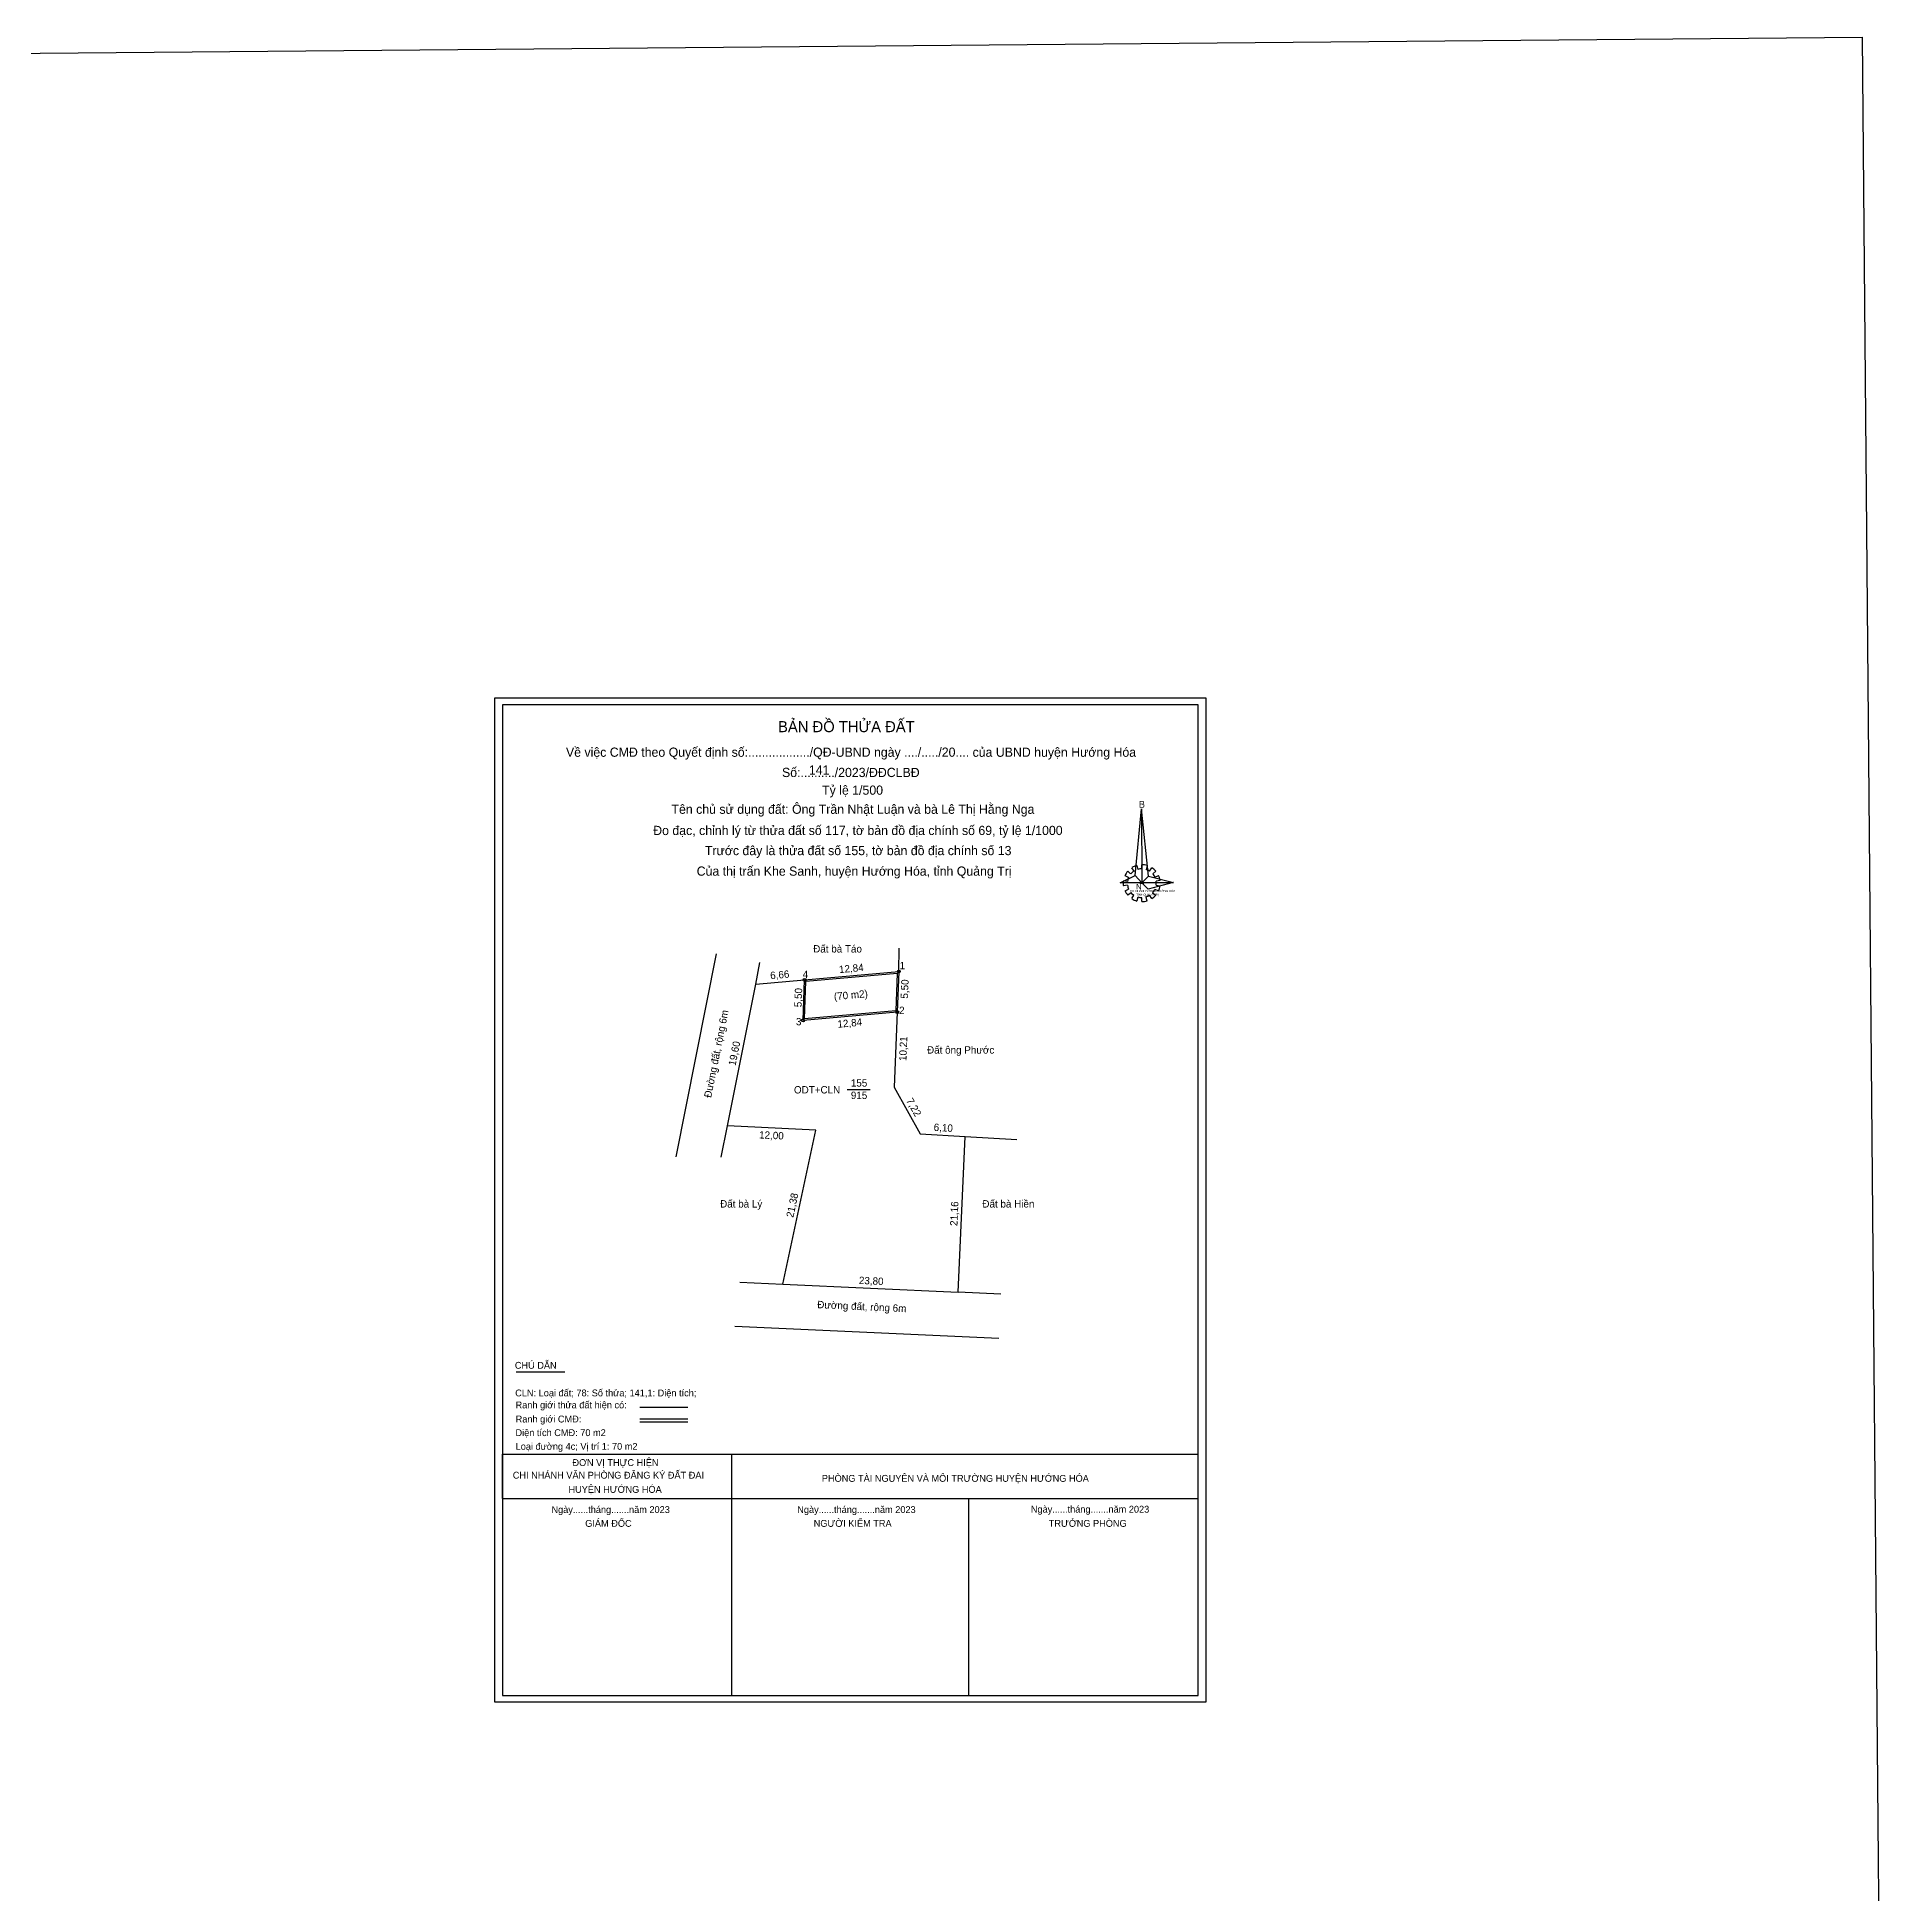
# Model space of a CAD drawing. Extents: x 551555 to 552059, y 1839499 to 1840003.
# Drawn here: x 551807.1 to 552059.2, y 1839751.4 to 1840003.5 of the extents above; entities that cross this region are included whole.
import ezdxf

# ---------------------------------------------------------------- set-up
doc = ezdxf.new("R2010")
doc.units = 0
for name, color, linetype in [('Default', 7, 'Continuous'), ('Level 10', 7, 'Continuous'), ('Level 13', 7, 'Continuous'), ('Level 16', 7, 'Continuous'), ('Level 20', 7, 'Continuous'), ('Level 22', 7, 'Continuous'), ('Level 23', 7, 'Continuous'), ('Level 5', 7, 'Continuous'), ('Level 63', 7, 'Continuous')]:
    doc.layers.add(name, color=color, linetype=linetype)

msp = doc.modelspace()

# ---------------------------------------------------------------- linework, layer by layer
at = {"layer": 'Default'}
for p, q in [((551955.14, 1839890.29), (551955.54, 1839889.93)), ((551956, 1839890.32), (551955.7, 1839890.76)), ((551956.37, 1839891.07), (551956.5, 1839890.54)), ((551957.05, 1839890.63), (551957.07, 1839891.17)), ((551957.77, 1839891.07), (551957.64, 1839890.53)), ((551958.12, 1839890.32), (551958.42, 1839890.76)), ((551958.95, 1839890.29), (551958.55, 1839889.95)), ((551954.57, 1839889.02), (551955.1, 1839888.93)), ((551955.1, 1839888.39), (551954.57, 1839888.3)), ((551955.26, 1839889.47), (551954.78, 1839889.68)), ((551954.78, 1839887.64), (551955.26, 1839887.88)), ((551956.79, 1839888.69), (551957.31, 1839888.69)), ((551959.33, 1839887.63), (551958.83, 1839887.82)), ((551958.84, 1839889.49), (551959.33, 1839889.73)), ((551959.55, 1839889.02), (551959, 1839888.93)), ((551959, 1839888.39), (551959.55, 1839888.3)), ((551959.55, 1839888.51), (551959.55, 1839888.51)), ((551959.55, 1839888.51), (551959.55, 1839888.51)), ((551955.59, 1839887.37), (551955.17, 1839887.03)), ((551955.7, 1839886.58), (551955.98, 1839887.05)), ((551956.53, 1839886.8), (551956.37, 1839886.27)), ((551957.05, 1839886.19), (551957.05, 1839886.71)), ((551957.59, 1839886.8), (551957.75, 1839886.29)), ((551958.42, 1839886.58), (551958.12, 1839887.03)), ((551958.52, 1839887.37), (551958.96, 1839887.05))]:
    msp.add_line(p, q, dxfattribs=at)
for points in [[(551957.02, 1839898.76), (551957.05, 1839888.71), (551956.17, 1839889.71)], [(551957.02, 1839898.76), (551957.05, 1839888.71), (551957.98, 1839889.64)], [(551954.13, 1839888.71), (551956.17, 1839889.71), (551957.05, 1839888.71)], [(551961.34, 1839888.75), (551957.05, 1839888.71), (551957.98, 1839889.64)], [(551961.31, 1839888.76), (551957.9, 1839887.85), (551957.05, 1839888.71)]]:
    msp.add_lwpolyline(points, close=True, dxfattribs=at)
for centre, major_axis, start_param, end_param in [((551957.06, 1839888.68), (2.51, 0), 2.439582, 2.724002), ((551957.06, 1839888.68), (1.96, 0), 2.133735, 2.444963), ((551957.06, 1839888.68), (2.51, 0), 1.84956, 2.139009), ((551957.06, 1839888.68), (1.96, 0), 1.569856, 1.856111), ((551957.06, 1839888.68), (2.51, 0), 1.279242, 1.563322), ((551957.06, 1839888.68), (1.96, 0), 1.002709, 1.275562), ((551957.06, 1839888.68), (2.51, 0), 0.710562, 0.996872), ((551957.04, 1839888.64), (2.1, -1.36), 3.569886, 3.856919), ((551957.06, 1839888.68), (2.51, 0), 3.569886, 3.856919), ((551957.06, 1839888.68), (1.96, 0), 2.723685, 3.015158), ((551957.06, 1839888.68), (1.96, 0), 3.2823, 3.561051), ((551957.06, 1839888.68), (1.96, 0), 5.549695, 5.830716), ((551957.06, 1839888.68), (1.96, 0), 0.426784, 0.706465), ((551957.06, 1839888.68), (1.96, 0), 6.135584, 6.416185), ((551957.06, 1839888.68), (2.51, 0), 0.139051, 0.433933), ((551957.06, 1839888.68), (2.51, 0), 5.849798, 6.138396), ((551957.06, 1839888.68), (1.96, 0), 3.860776, 4.132583), ((551957.05, 1839888.66), (2.51, 0), 4.147091, 4.436593), ((551957.06, 1839888.68), (1.96, 0), 4.438547, 4.71314), ((551957.06, 1839888.68), (2.51, 0), 4.71301, 4.997611), ((551957.06, 1839888.68), (1.96, 0), 4.990871, 5.284602), ((551957.06, 1839888.68), (2.51, 0), 5.285614, 5.570855)]:
    msp.add_ellipse(centre, major_axis=major_axis, ratio=0.995001, start_param=start_param, end_param=end_param, dxfattribs=at)
at = {"layer": 'Level 10'}
for p, q in [((551900.81, 1839855.74), (551904.66, 1839874.96)), ((551904.66, 1839874.96), (551911.29, 1839875.55)), ((551932.14, 1839833.17), (551933.07, 1839854.31)), ((551908.36, 1839834.27), (551932.14, 1839833.17))]:
    msp.add_line(p, q, dxfattribs=at)
for points in [[(551924.08, 1839876.68), (551923.87, 1839871.18), (551911.08, 1839870.05), (551911.29, 1839875.55), (551924.08, 1839876.68)], [(551923.87, 1839871.18), (551923.47, 1839860.98), (551926.98, 1839854.68), (551933.07, 1839854.31)], [(551908.36, 1839834.27), (551912.8, 1839855.18), (551900.81, 1839855.74)]]:
    msp.add_lwpolyline(points, dxfattribs=at)
at = {"layer": 'Level 13'}
msp.add_line((551917.08, 1839860.66), (551920.2, 1839860.66), dxfattribs=at)
at = {"layer": 'Level 16'}
for p, q in [((551924.08, 1839876.68), (551924.11, 1839879.84)), ((551933.07, 1839854.31), (551940.09, 1839853.89)), ((551902.49, 1839834.54), (551908.36, 1839834.27)), ((551937.93, 1839832.9), (551932.14, 1839833.17)), ((551901.82, 1839828.56), (551937.65, 1839826.91))]:
    msp.add_line(p, q, dxfattribs=at)
msp.add_lwpolyline([(551923.87, 1839876.46), (551923.67, 1839871.37), (551911.29, 1839870.27), (551911.48, 1839875.36)], close=True, dxfattribs=at)
at = {"layer": 'Level 20'}
for centre in [(551911.29, 1839875.55), (551924.08, 1839876.68), (551911.08, 1839870.05), (551923.87, 1839871.18)]:
    msp.add_circle(centre, 0.2, dxfattribs=at)
at = {"layer": 'Level 22'}
for p, q in [((551872.16, 1839822.35), (551878.74, 1839822.35)), ((551888.94, 1839817.56), (551895.46, 1839817.56)), ((551888.94, 1839815.97), (551895.46, 1839815.97)), ((551888.94, 1839815.56), (551895.46, 1839815.56)), ((551870.31, 1839811.18), (551964.72, 1839811.18)), ((551870.31, 1839805.16), (551870.31, 1839811.18)), ((551901.42, 1839805.16), (551901.42, 1839811.13)), ((551964.72, 1839805.16), (551964.72, 1839811.18)), ((551870.31, 1839805.16), (551901.42, 1839805.16)), ((551901.42, 1839805.16), (551933.58, 1839805.16)), ((551901.42, 1839778.46), (551901.42, 1839805.16)), ((551933.58, 1839805.16), (551964.72, 1839805.16)), ((551933.58, 1839778.46), (551933.58, 1839805.16)), ((551901.42, 1839778.46), (551933.58, 1839778.46))]:
    msp.add_line(p, q, dxfattribs=at)
for points in [[(551965.76, 1839913.84), (551965.76, 1839777.52), (551869.26, 1839777.52), (551869.26, 1839913.84), (551965.76, 1839913.84)], [(551964.72, 1839778.46), (551964.72, 1839912.9), (551870.31, 1839912.9), (551870.31, 1839778.46)], [(551870.31, 1839794.69), (551870.31, 1839778.46), (551901.42, 1839778.46)], [(551933.58, 1839778.46), (551964.72, 1839778.46), (551964.72, 1839794.69)]]:
    msp.add_lwpolyline(points, dxfattribs=at)
at = {"layer": 'Level 23'}
for p, q in [((551893.86, 1839851.55), (551899.36, 1839879.08)), ((551904.66, 1839874.96), (551905.24, 1839877.9)), ((551899.96, 1839851.49), (551900.81, 1839855.74))]:
    msp.add_line(p, q, dxfattribs=at)
at = {"layer": 'Level 63'}
for points in [[(551555.04, 1839999.12), (552054.88, 1840003.49)], [(552059.25, 1839503.65), (552054.88, 1840003.49)]]:
    msp.add_lwpolyline(points, dxfattribs=at)

# ---------------------------------------------------------------- texts
at = {"layer": 'Default'}
for s, height, p in [('B', 0.932, (551956.65, 1839898.92)), ('CHI NHÁNH VPĐKĐ-HƯỚNG HÓA', 0.279, (551955.43, 1839887.47)), ('N', 0.737, (551956.28, 1839887.84)), ('TỈNH QUẢNG TRỊ', 0.2666, (551956.32, 1839886.97))]:
    msp.add_text(s, height=height, dxfattribs=at).set_placement(p)
at = {"layer": 'Level 10'}
for rotation, p in [(78.6875, (551898.61, 1839859.49)), (357.3549, (551912.99, 1839831.01))]:
    msp.add_text('Đường đất, rộng 6m', height=1, rotation=rotation, dxfattribs=at).set_placement(p)
at = {"layer": 'Level 13'}
for s, p in [('ODT+CLN', (551909.85, 1839860.14)), ('915', (551917.57, 1839859.39)), ('155', (551917.57, 1839861.07))]:
    msp.add_text(s, height=1, dxfattribs=at).set_placement(p)
at = {"layer": 'Level 20'}
for s, p in [('1', (551924.18, 1839876.99)), ('4', (551911.04, 1839875.82)), ('3', (551910.12, 1839869.39)), ('2', (551924.12, 1839870.92))]:
    msp.add_text(s, height=1, dxfattribs=at).set_placement(p)
at = {"layer": 'Level 22'}
for s, height, p in [('BẢN ĐỒ THỬA ĐẤT', 1.5, (551907.69, 1839909.17)), ('Về việc CMĐ theo Quyết định số:................../QĐ-UBND ngày ..../...../20.... của UBND huyện Hướng Hóa', 1.25, (551878.91, 1839905.83)), ('Số:........../2023/ĐĐCLBĐ', 1.25, (551908.23, 1839903.08)), ('141', 1.25, (551911.88, 1839903.42)), ('Tỷ lệ 1/500', 1.25, (551913.67, 1839900.68)), ('Tên chủ sử dụng đất: Ông Trần Nhật Luận và bà Lê Thị Hằng Nga', 1.25, (551893.23, 1839898.09)), ('Đo đạc, chỉnh lý từ thửa đất số 117, tờ bản đồ địa chính số 69, tỷ lệ 1/1000', 1.25, (551890.75, 1839895.21)), ('Trước đây là thửa đất số 155, tờ bản đồ địa chính số 13', 1.25, (551897.77, 1839892.48)), ('Của thị trấn Khe Sanh, huyện Hướng Hóa, tỉnh Quảng Trị', 1.25, (551896.65, 1839889.69)), ('Đất bà Táo', 1, (551912.46, 1839879.27)), ('Đất ông Phước', 1, (551927.91, 1839865.55)), ('Đất bà Lý', 1, (551899.83, 1839844.66)), ('Đất bà Hiền', 1, (551935.42, 1839844.66)), ('CHÚ DẪN', 0.932, (551871.97, 1839822.78)), ('CLN: Loại đất; 78: Số thửa; 141,1: Diện tích;', 0.9316, (551872.02, 1839819.03)), ('Ranh giới thửa đất hiện có:', 0.9316, (551872.07, 1839817.4)), ('Diện tích CMĐ: 70 m2', 0.9316, (551872.06, 1839813.64)), ('Ranh giới CMĐ:', 0.9316, (551872.08, 1839815.49)), ('Loại đường 4c; Vị trí 1: 70 m2', 0.9316, (551872.08, 1839811.78)), ('ĐƠN VỊ THỰC HIỆN', 0.9316, (551879.79, 1839809.58)), ('CHI NHÁNH VĂN PHÒNG ĐĂNG KÝ ĐẤT ĐAI', 0.9316, (551871.69, 1839807.87)), ('HUYỆN HƯỚNG HÓA', 0.9316, (551879.25, 1839805.94)), ('PHÒNG TÀI NGUYÊN VÀ MÔI TRƯỜNG HUYỆN HƯỚNG HÓA', 0.9316, (551913.63, 1839807.44)), ('Ngày......tháng.......năm 2023', 0.9316, (551876.94, 1839803.2)), ('GIÁM ĐỐC', 0.932, (551881.52, 1839801.33)), ('Ngày......tháng.......năm 2023', 0.9316, (551910.3, 1839803.2)), ('NGƯỜI KIỂM TRA', 0.9316, (551912.53, 1839801.33)), ('Ngày......tháng.......năm 2023', 0.9316, (551942, 1839803.25)), ('TRƯỞNG PHÒNG', 0.9316, (551944.43, 1839801.33))]:
    msp.add_text(s, height=height, dxfattribs=at).set_placement(p)
at = {"layer": 'Level 5'}
for s, rotation, p in [('12,84', 5.0708, (551916.01, 1839876.47)), ('6,66', 5.0704, (551906.67, 1839875.64)), ('5,50', 87.7753, (551925.32, 1839873)), ('5,50', 87.7753, (551910.88, 1839871.83)), ('(70 m2)', 5.0708, (551915.32, 1839872.8)), ('12,84', 5.0704, (551915.8, 1839869.05)), ('10,21', 87.7748, (551925.11, 1839864.53)), ('19,60', 78.6876, (551901.92, 1839863.84)), ('7,22', 299.1242, (551925.05, 1839859.17)), ('12,00', 357.3544, (551905.1, 1839854.04)), ('6,10', 356.563, (551928.79, 1839855.07)), ('21,38', 78.0277, (551909.76, 1839843.24)), ('21,16', 87.4722, (551932.03, 1839842.13)), ('23,80', 357.3548, (551918.64, 1839834.29))]:
    msp.add_text(s, height=1, rotation=rotation, dxfattribs=at).set_placement(p)

doc.saveas('drawing.dxf')
